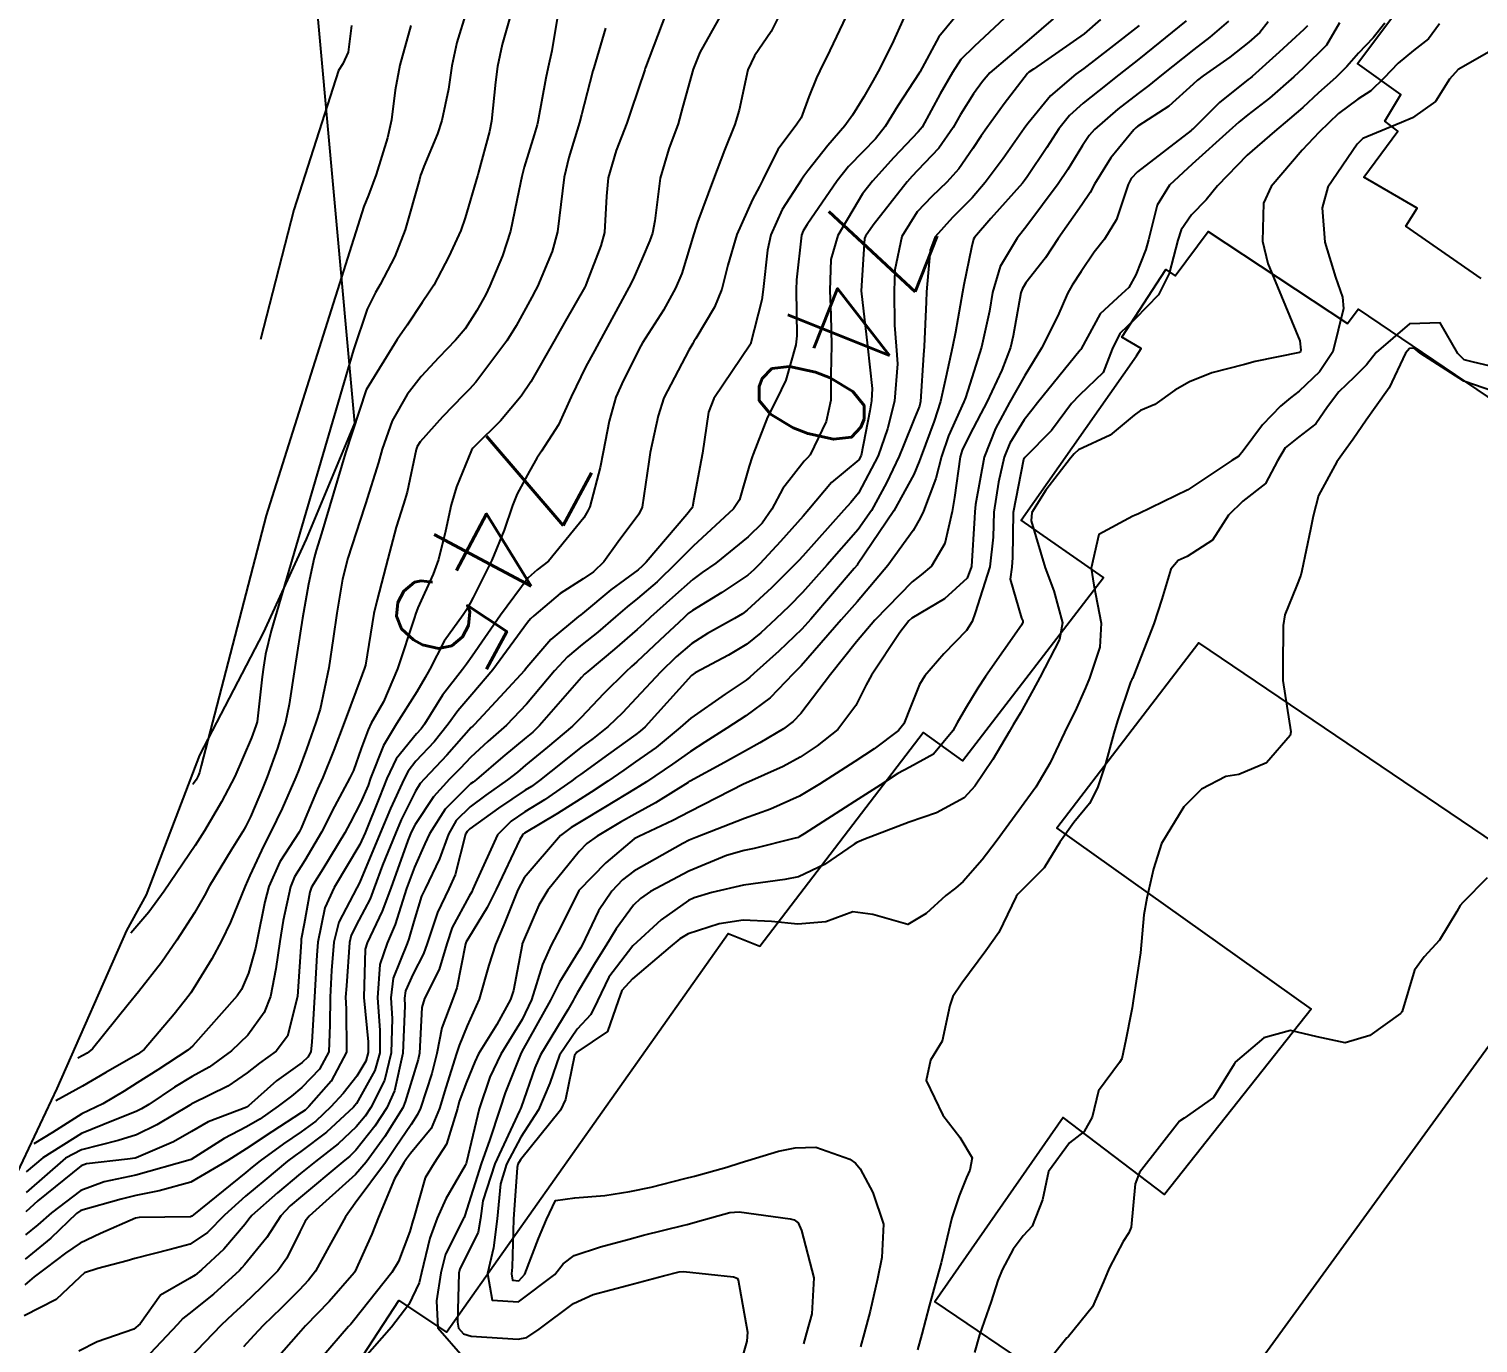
# Model space of a CAD drawing. Header units: metres. Extents: x 318500 to 325275, y 7408834 to 7428799.
# Drawn here: x 323056.6 to 323109.4, y 7418911.1 to 7418959 of the extents above; entities that cross this region are included whole.
import ezdxf
from ezdxf.enums import TextEntityAlignment as Align

# ---------------------------------------------------------------- set-up
doc = ezdxf.new("R2010")
doc.units = ezdxf.units.M
doc.header["$MEASUREMENT"] = 0
for name, color, linetype in [('Area', 45, 'Continuous'), ('Cotas', 45, 'Continuous'), ('Curvas de Nivel 1m', 11, 'Continuous'), ('Curvas de Nivel 5m', 15, 'Continuous'), ('Edificações', 30, 'Continuous'), ('Vias Primárias', 230, 'Continuous'), ('Vias Secundárias', 230, 'Continuous')]:
    doc.layers.add(name, color=color, linetype=linetype)
doc.styles.add('Style-STANDARD', font='STANDARD.shx')

msp = doc.modelspace()

# ---------------------------------------------------------------- linework, layer by layer
at = {"layer": 'Area'}
msp.add_lwpolyline([(323035.155, 7418867.361), (323038.255, 7418876.115), (323040.934, 7418882.261), (323046.753, 7418894.064), (323041.214, 7418882.88), (323044.158, 7418889.978), (323049.236, 7418901.232), (323050.303, 7418904.314), (323054.313, 7418913.336), (323057.63, 7418920.339), (323060.169, 7418926.087), (323060.89, 7418927.396), (323062.834, 7418932.488), (323065.151, 7418936.948), (323066.714, 7418940.361), (323068.486, 7418944.581), (323065.497, 7418977.525), (323062.719, 7418981.681), (323060.471, 7418985.418), (323058.334, 7418988.633)], dxfattribs=at)
at = {"layer": 'Curvas de Nivel 1m', "flags": 128}
for points, elevation in [([(323090.353, 7418959.367), (323089.771, 7418958.665), (323089.071, 7418957.38), (323089.049, 7418957.34), (323088.276, 7418956.147), (323087.815, 7418955.398), (323087.466, 7418954.951), (323087.006, 7418954.488), (323086.472, 7418953.944), (323086.06, 7418953.424), (323084.974, 7418951.829), (323084.819, 7418951.594), (323084.765, 7418951.442), (323084.584, 7418949.805), (323084.57, 7418949.444), (323084.589, 7418947.769), (323084.559, 7418947.444), (323084.192, 7418946.152), (323083.854, 7418945.45), (323083.527, 7418944.807), (323082.999, 7418943.459), (323082.963, 7418943.354), (323082.853, 7418943.021), (323082.506, 7418941.794), (323082.287, 7418941.468), (323080.816, 7418940.106), (323080.204, 7418939.499), (323079.505, 7418938.804), (323078.79, 7418938.193), (323078.414, 7418937.895), (323077.978, 7418937.528), (323077.335, 7418936.971), (323076.765, 7418936.52), (323076.235, 7418936.071), (323075.765, 7418935.555), (323074.738, 7418934.337), (323074.006, 7418933.581), (323073.333, 7418932.979), (323072.712, 7418932.41), (323072.317, 7418931.993), (323071.935, 7418931.608), (323071.344, 7418930.96), (323070.675, 7418929.953), (323070.563, 7418929.73), (323070.514, 7418929.622), (323070.419, 7418929.375), (323069.789, 7418927.633), (323069.478, 7418926.797), (323068.926, 7418925.645), (323068.856, 7418925.407), (323068.808, 7418923.647), (323068.965, 7418922.035), (323068.969, 7418921.644), (323068.883, 7418921.328), (323068.557, 7418920.78), (323068.054, 7418920.151), (323067.61, 7418919.664), (323067.06, 7418919.144), (323066.526, 7418918.751), (323065.883, 7418918.322), (323065.029, 7418917.695), (323064.745, 7418917.46), (323064.506, 7418917.266), (323062.598, 7418915.728), (323062.541, 7418915.678), (323062.489, 7418915.65), (323060.617, 7418915.63), (323060.488, 7418915.604), (323059.209, 7418915.043), (323058.474, 7418914.69), (323057.931, 7418914.325), (323057.236, 7418913.798), (323056.798, 7418913.462), (323056.451, 7418913.181)], 741), ([(323088.503, 7418959.389), (323088.052, 7418958.387), (323087.555, 7418957.402), (323087.377, 7418957.073), (323087.036, 7418956.478), (323086.628, 7418955.814), (323086.34, 7418955.42), (323085.728, 7418954.711), (323084.995, 7418953.786), (323084.85, 7418953.584), (323084.752, 7418953.442), (323084.061, 7418952.368), (323083.648, 7418951.453), (323083.523, 7418950.893), (323083.368, 7418949.456), (323083.314, 7418949.077), (323082.91, 7418947.46), (323081.567, 7418945.48), (323081.375, 7418944.991), (323081.152, 7418943.486), (323081.107, 7418943.235), (323080.835, 7418941.812), (323080.785, 7418941.537), (323080.764, 7418941.491), (323080.585, 7418941.251), (323079.103, 7418939.516), (323078.958, 7418939.368), (323078.806, 7418939.243), (323077.815, 7418938.509), (323076.782, 7418937.651), (323076.72, 7418937.602), (323076.636, 7418937.542), (323075.621, 7418936.704), (323074.752, 7418935.685), (323074.663, 7418935.571), (323073.93, 7418934.77), (323072.843, 7418933.598), (323072.785, 7418933.543), (323072.728, 7418933.488), (323071.838, 7418932.484), (323071.019, 7418931.617), (323070.869, 7418931.447), (323070.693, 7418931.172), (323070.175, 7418930.13), (323069.96, 7418929.631), (323069.495, 7418928.474), (323069.188, 7418927.642), (323069.036, 7418927.252), (323068.632, 7418926.466), (323068.353, 7418925.925), (323068.287, 7418925.655), (323068.173, 7418924.08), (323068.147, 7418923.657), (323068.163, 7418923.234), (323068.179, 7418921.656), (323067.623, 7418920.595), (323066.801, 7418919.676), (323066.669, 7418919.548), (323066.537, 7418919.453), (323065.457, 7418918.759), (323064.516, 7418918.133), (323064.251, 7418917.966), (323063.852, 7418917.71), (323062.502, 7418916.916), (323061.352, 7418916.6), (323060.497, 7418916.431), (323059.959, 7418916.302), (323058.491, 7418915.882), (323058.338, 7418915.782), (323057.395, 7418914.877), (323056.465, 7418914.111)], 742), ([(323086.393, 7418959.42), (323085.797, 7418958.168), (323085.433, 7418957.434), (323085.307, 7418957.175), (323085.036, 7418956.485), (323084.746, 7418955.721), (323084.564, 7418955.445), (323083.901, 7418954.557), (323083.352, 7418953.456), (323083.234, 7418953.211), (323082.983, 7418952.736), (323082.406, 7418951.468), (323082.077, 7418950.35), (323081.854, 7418949.476), (323081.591, 7418948.819), (323080.913, 7418947.676), (323080.843, 7418947.56), (323080.8, 7418947.492), (323080.657, 7418947.243), (323079.749, 7418945.507), (323079.536, 7418944.854), (323079.252, 7418943.514), (323079.195, 7418943.175), (323078.95, 7418941.518), (323078.828, 7418941.271), (323078.085, 7418940.26), (323077.56, 7418939.533), (323077.177, 7418939.163), (323076.801, 7418938.909), (323075.972, 7418938.373), (323075.003, 7418937.567), (323074.89, 7418937.457), (323074.776, 7418937.322), (323073.512, 7418935.589), (323072.741, 7418934.696), (323072.239, 7418934.101), (323071.884, 7418933.608), (323071.369, 7418932.965), (323070.71, 7418932.263), (323070.424, 7418931.905), (323070.278, 7418931.626), (323069.782, 7418930.535), (323069.405, 7418929.639), (323068.652, 7418927.831), (323068.558, 7418927.651), (323067.899, 7418926.393), (323067.718, 7418925.664), (323067.636, 7418924.633), (323067.578, 7418923.665), (323067.573, 7418922.658), (323067.53, 7418921.666), (323067.198, 7418921.032), (323066.55, 7418920.373), (323066.174, 7418920.056), (323065.693, 7418919.688), (323065.014, 7418919.214), (323064.529, 7418918.935), (323063.719, 7418918.515), (323062.51, 7418917.744), (323062.48, 7418917.73), (323060.504, 7418917.177), (323059.341, 7418916.932), (323058.498, 7418916.61), (323057.421, 7418915.796), (323056.924, 7418915.363), (323056.478, 7418914.996)], 743), ([(323083.955, 7418959.451), (323083.655, 7418958.864), (323083.055, 7418957.972), (323082.81, 7418957.464), (323082.497, 7418955.999), (323082.339, 7418955.47), (323081.951, 7418954.531), (323081.552, 7418953.482), (323080.974, 7418951.912), (323080.837, 7418951.492), (323080.399, 7418950.047), (323080.171, 7418949.502), (323079.728, 7418948.708), (323078.97, 7418947.519), (323078.909, 7418947.408), (323078.273, 7418946.15), (323077.999, 7418945.529), (323077.747, 7418944.661), (323077.529, 7418943.533), (323077.419, 7418942.967), (323077.049, 7418941.538), (323076.98, 7418941.387), (323076.826, 7418941.133), (323075.535, 7418939.559), (323075.125, 7418939.245), (323074.801, 7418938.948), (323073.796, 7418937.585), (323072.757, 7418936.097), (323072.557, 7418935.798), (323072.407, 7418935.603), (323071.682, 7418934.669), (323071.026, 7418933.617), (323070.902, 7418933.443), (323070.725, 7418933.259), (323069.993, 7418932.349), (323069.646, 7418931.636), (323069.378, 7418930.951), (323068.864, 7418929.647), (323068.666, 7418929.222), (323067.731, 7418927.664), (323067.394, 7418926.914), (323067.135, 7418925.672), (323067.094, 7418925.192), (323067.009, 7418923.674), (323066.917, 7418922.018), (323066.883, 7418921.675), (323066.774, 7418921.47), (323066.564, 7418921.283), (323065.625, 7418920.618), (323064.604, 7418919.699), (323064.567, 7418919.672), (323064.539, 7418919.656), (323063.14, 7418919.112), (323062.526, 7418918.771), (323061.869, 7418918.391), (323060.511, 7418917.807), (323060.472, 7418917.799), (323060.19, 7418917.763), (323058.697, 7418917.589), (323058.507, 7418917.509), (323056.923, 7418916.233), (323056.49, 7418915.839)], 744), ([(323079.814, 7418959.509), (323079.08, 7418957.55), (323079.066, 7418957.52), (323079.049, 7418957.471), (323078.555, 7418955.996), (323078.391, 7418955.526), (323078.008, 7418954.527), (323077.719, 7418953.533), (323077.657, 7418952.859), (323077.579, 7418951.534), (323077.452, 7418951.045), (323076.943, 7418949.727), (323076.891, 7418949.591), (323076.866, 7418949.541), (323076.161, 7418948.312), (323075.74, 7418947.558), (323074.895, 7418946.093), (323074.549, 7418945.575), (323073.795, 7418944.668), (323072.862, 7418943.757), (323072.783, 7418943.679), (323072.729, 7418943.601), (323072.184, 7418942.262), (323071.991, 7418941.608), (323071.787, 7418940.643), (323071.534, 7418939.613), (323071.331, 7418939.086), (323070.784, 7418937.857), (323070.694, 7418937.621), (323070.662, 7418937.506), (323070.036, 7418935.631), (323069.526, 7418934.427), (323069.081, 7418933.645), (323068.965, 7418933.408), (323068.716, 7418932.723), (323068.435, 7418931.923), (323068.303, 7418931.656), (323067.739, 7418930.61), (323067.261, 7418929.671), (323066.66, 7418928.64), (323066.283, 7418928.054), (323066.135, 7418927.685), (323065.865, 7418926.454), (323065.743, 7418925.689), (323065.604, 7418924.691), (323065.407, 7418923.692), (323065.181, 7418923.098), (323064.576, 7418922.273), (323063.989, 7418921.709), (323063.168, 7418921.113), (323062.556, 7418920.767), (323061.906, 7418920.383), (323060.969, 7418919.754), (323060.705, 7418919.59), (323060.536, 7418919.505), (323059.292, 7418919.009), (323058.524, 7418918.689), (323057.105, 7418917.801), (323056.505, 7418917.299)], 746), ([(323075.895, 7418959.558), (323075.657, 7418958.162), (323075.529, 7418957.563), (323075.441, 7418957.167), (323075.148, 7418955.568), (323075.126, 7418955.461), (323075.013, 7418955.09), (323074.654, 7418953.916), (323074.563, 7418953.576), (323074.457, 7418953.051), (323074.157, 7418951.582), (323073.86, 7418950.683), (323073.404, 7418949.593), (323073.254, 7418949.277), (323072.926, 7418948.688), (323072.498, 7418948.023), (323072.156, 7418947.608), (323071.538, 7418946.979), (323070.897, 7418946.291), (323070.386, 7418945.628), (323069.837, 7418944.675), (323069.475, 7418943.641), (323069.342, 7418943.153), (323068.869, 7418941.649), (323068.829, 7418941.535), (323068.225, 7418939.659), (323068.038, 7418938.901), (323067.83, 7418937.664), (323067.698, 7418936.735), (323067.532, 7418935.668), (323067.217, 7418934.155), (323067.066, 7418933.675), (323066.976, 7418933.427), (323066.715, 7418932.707), (323066.44, 7418931.946), (323066.334, 7418931.684), (323065.832, 7418930.539), (323065.424, 7418929.692), (323065.169, 7418929.191), (323064.654, 7418928.103), (323064.48, 7418927.703), (323063.944, 7418926.397), (323063.621, 7418925.715), (323063.267, 7418925.063), (323062.593, 7418923.952), (323062.502, 7418923.821), (323062.438, 7418923.732), (323061.891, 7418923.048), (323060.803, 7418921.757), (323060.675, 7418921.652), (323060.567, 7418921.586), (323059.409, 7418920.92), (323058.549, 7418920.413), (323057.58, 7418919.88)], 748), ([(323074.189, 7418959.583), (323073.855, 7418958.385), (323073.688, 7418957.59), (323073.613, 7418957.02), (323073.467, 7418955.593), (323073.391, 7418955.217), (323072.992, 7418953.739), (323072.96, 7418953.63), (323072.95, 7418953.6), (323072.509, 7418952.071), (323072.344, 7418951.606), (323071.905, 7418950.662), (323071.36, 7418949.616), (323071.195, 7418949.359), (323070.93, 7418948.979), (323070.385, 7418948.161), (323070.03, 7418947.633), (323068.891, 7418945.799), (323068.141, 7418943.501), (323067.265, 7418940.561), (323067.075, 7418939.939), (323067.004, 7418939.677), (323066.796, 7418938.72), (323066.575, 7418937.48), (323066.289, 7418935.685), (323066.088, 7418934.335), (323065.955, 7418933.688), (323065.664, 7418932.742), (323065.285, 7418931.694), (323065.118, 7418931.272), (323064.678, 7418930.238), (323064.502, 7418929.873), (323064.402, 7418929.704), (323063.977, 7418929.025), (323063.189, 7418927.722), (323062.996, 7418927.374), (323062.635, 7418926.733), (323061.998, 7418925.739), (323061.432, 7418924.923), (323060.591, 7418923.858), (323060.222, 7418923.4), (323058.917, 7418921.777), (323058.721, 7418921.625), (323058.566, 7418921.534), (323058.39, 7418921.44)], 749), ([(323093.933, 7418959.321), (323093.062, 7418958.566), (323091.631, 7418957.351), (323091.356, 7418957.045), (323091.038, 7418956.593), (323090.561, 7418955.831), (323090.293, 7418955.367), (323089.771, 7418954.61), (323088.996, 7418953.791), (323088.792, 7418953.584), (323088.619, 7418953.386), (323087.373, 7418951.803), (323087.091, 7418951.408), (323087.057, 7418951.32), (323086.94, 7418949.41), (323087.164, 7418947.406), (323087.343, 7418945.852), (323087.319, 7418945.404), (323087.249, 7418945.041), (323086.944, 7418943.409), (323086.858, 7418943.248), (323085.851, 7418942.418), (323085.025, 7418941.437), (323084.828, 7418941.192), (323083.998, 7418940.268), (323083.246, 7418939.456), (323083.026, 7418939.239), (323082.804, 7418939.044), (323081.859, 7418938.409), (323080.784, 7418937.76), (323080.631, 7418937.643), (323080.469, 7418937.495), (323079.6, 7418936.675), (323078.755, 7418935.88), (323078.565, 7418935.71), (323078.355, 7418935.524), (323077.55, 7418934.724), (323076.733, 7418933.851), (323076.418, 7418933.545), (323075.504, 7418932.773), (323074.708, 7418932.117), (323074.41, 7418931.868), (323074.045, 7418931.58), (323073.258, 7418931.025), (323072.685, 7418930.601), (323072.176, 7418930.106), (323071.892, 7418929.608), (323071.563, 7418928.709), (323071.042, 7418927.616), (323070.916, 7418927.347), (323070.632, 7418926.421), (323070.451, 7418925.794), (323070.386, 7418925.624), (323069.879, 7418924.353), (323069.797, 7418923.632), (323069.84, 7418922.889), (323069.811, 7418921.631), (323069.56, 7418920.63), (323069.061, 7418919.642), (323068.853, 7418919.328), (323068.529, 7418918.931), (323067.87, 7418918.31), (323067.053, 7418917.672), (323066.506, 7418917.237), (323065.662, 7418916.525), (323064.729, 7418915.698), (323064.615, 7418915.572), (323064.485, 7418915.392), (323063.708, 7418914.475), (323062.887, 7418913.724), (323062.656, 7418913.528), (323062.455, 7418913.403), (323061.397, 7418912.795), (323060.663, 7418911.756), (323060.428, 7418911.557), (323059.093, 7418911.103), (323058.42, 7418910.758)], 739), ([(323095.66, 7418959.301), (323095.065, 7418958.775), (323093.216, 7418957.493), (323093.05, 7418957.377), (323093.002, 7418957.331), (323092.154, 7418956.222), (323091.522, 7418955.352), (323091.315, 7418955.056), (323091.008, 7418954.593), (323090.503, 7418953.859), (323090.061, 7418953.369), (323089.512, 7418952.847), (323088.979, 7418952.283), (323088.425, 7418951.388), (323088.168, 7418950.176), (323088.139, 7418949.392), (323088.152, 7418948.162), (323088.217, 7418947.39), (323088.264, 7418946.75), (323088.147, 7418945.391), (323087.892, 7418944.377), (323087.557, 7418943.4), (323086.839, 7418942.034), (323086.56, 7418941.688), (323086.304, 7418941.418), (323084.813, 7418939.741), (323084.67, 7418939.583), (323084.537, 7418939.443), (323083.666, 7418938.582), (323082.785, 7418937.768), (323082.607, 7418937.638), (323082.317, 7418937.467), (323081.34, 7418936.913), (323080.766, 7418936.548), (323080.19, 7418936.067), (323079.627, 7418935.507), (323078.74, 7418934.561), (323078.233, 7418934.027), (323077.715, 7418933.53), (323077.166, 7418933.093), (323076.718, 7418932.76), (323076.038, 7418932.222), (323075.218, 7418931.562), (323074.918, 7418931.346), (323074.694, 7418931.202), (323073.72, 7418930.549), (323072.673, 7418929.799), (323072.571, 7418929.701), (323072.518, 7418929.602), (323072.134, 7418928.126), (323071.911, 7418927.607), (323071.495, 7418926.754), (323071.115, 7418925.615), (323070.987, 7418925.243), (323070.603, 7418924.508), (323070.328, 7418923.89), (323070.293, 7418923.624), (323070.305, 7418923.342), (323070.231, 7418921.625), (323069.93, 7418920.249), (323069.649, 7418919.633), (323069.212, 7418918.957), (323068.516, 7418918.08), (323068.299, 7418917.868), (323068.042, 7418917.657), (323066.497, 7418916.371), (323066.123, 7418916.054), (323065.787, 7418915.687), (323065.269, 7418914.901), (323064.463, 7418913.9), (323064.367, 7418913.796), (323064.272, 7418913.703), (323063.332, 7418912.831), (323062.436, 7418912.124), (323062.216, 7418911.95), (323062.013, 7418911.736), (323060.413, 7418910.035)], 738), ([(323098.781, 7418959.254), (323097.056, 7418957.857), (323096.335, 7418957.287), (323095.618, 7418956.717), (323095.034, 7418956.248), (323094.533, 7418955.802), (323094.14, 7418955.313), (323093.7, 7418954.629), (323092.994, 7418953.566), (323092.895, 7418953.428), (323092.822, 7418953.333), (323091.67, 7418952.043), (323091.063, 7418951.359), (323091.033, 7418951.295), (323090.964, 7418950.99), (323090.682, 7418949.624), (323090.634, 7418949.363), (323090.38, 7418947.904), (323090.273, 7418947.366), (323090.02, 7418946.247), (323089.83, 7418945.371), (323089.597, 7418944.656), (323089.122, 7418943.377), (323089.052, 7418943.184), (323088.853, 7418942.713), (323088.126, 7418941.391), (323086.81, 7418939.436), (323086.79, 7418939.41), (323086.685, 7418939.289), (323085.098, 7418937.435), (323084.775, 7418937.081), (323083.934, 7418936.277), (323083.031, 7418935.457), (323082.882, 7418935.325), (323082.748, 7418935.221), (323081.983, 7418934.712), (323080.733, 7418933.832), (323080.337, 7418933.496), (323079.46, 7418932.768), (323078.711, 7418932.236), (323078.288, 7418931.942), (323077.701, 7418931.53), (323077.094, 7418931.136), (323076.69, 7418930.882), (323075.875, 7418930.36), (323074.671, 7418929.637), (323074.629, 7418929.612), (323074.589, 7418929.571), (323074.5, 7418929.404), (323073.633, 7418927.585), (323073.305, 7418926.925), (323072.623, 7418925.815), (323072.542, 7418925.68), (323072.52, 7418925.601), (323072.199, 7418924.001), (323072.055, 7418923.605), (323071.649, 7418922.54), (323071.476, 7418921.611), (323071.291, 7418920.88), (323070.872, 7418919.617), (323070.768, 7418919.387), (323070.531, 7418919.025), (323069.968, 7418918.178), (323069.596, 7418917.634), (323068.495, 7418916.148), (323068.139, 7418915.655), (323067.552, 7418914.586), (323067.047, 7418913.671), (323066.789, 7418913.341), (323066.45, 7418912.983), (323065.796, 7418912.33), (323065.146, 7418911.693), (323064.795, 7418911.327), (323064.422, 7418910.918)], 736), ([(323077.617, 7418958.982), (323077.195, 7418957.539), (323077.163, 7418957.424), (323077.042, 7418957), (323076.74, 7418955.829), (323076.665, 7418955.545), (323076.288, 7418954.264), (323076.112, 7418953.553), (323075.986, 7418952.561), (323075.874, 7418951.556), (323075.671, 7418950.848), (323075.136, 7418949.567), (323075.071, 7418949.435), (323074.934, 7418949.183), (323074.367, 7418948.129), (323074.027, 7418947.583), (323072.895, 7418946.085), (323072.665, 7418945.829), (323072.438, 7418945.605), (323071.675, 7418944.815), (323070.864, 7418943.902), (323070.752, 7418943.731), (323070.713, 7418943.622), (323070.391, 7418942.072), (323070.261, 7418941.629), (323069.983, 7418940.794), (323069.684, 7418939.637), (323069.296, 7418938.151), (323069.176, 7418937.644), (323068.865, 7418935.762), (323068.835, 7418935.649), (323068.748, 7418935.423), (323068.087, 7418933.66), (323067.711, 7418932.669), (323067.311, 7418931.671), (323067.123, 7418931.245), (323066.677, 7418930.174), (323066.531, 7418929.823), (323066.448, 7418929.682), (323065.75, 7418928.598), (323065.35, 7418927.693), (323065.202, 7418927.134), (323064.914, 7418925.697), (323064.864, 7418925.45), (323064.603, 7418924.541), (323064.354, 7418923.943), (323064.195, 7418923.706), (323062.572, 7418921.883), (323062.391, 7418921.733), (323061.295, 7418921.013), (323060.552, 7418920.537), (323060.073, 7418920.239), (323059.3, 7418919.772), (323058.782, 7418919.532), (323058.534, 7418919.41), (323057.457, 7418918.729), (323056.78, 7418918.32)], 747), ([(323097.068, 7418959.077), (323096.032, 7418958.263), (323095.052, 7418957.51), (323094.767, 7418957.304), (323093.836, 7418956.52), (323093.023, 7418955.525), (323092.94, 7418955.412), (323092.884, 7418955.332), (323092.109, 7418954.238), (323091.458, 7418953.353), (323090.984, 7418952.801), (323090.262, 7418952.082), (323089.638, 7418951.373), (323089.448, 7418950.89), (323089.321, 7418949.376), (323089.303, 7418949.008), (323089.229, 7418947.377), (323089.21, 7418947.074), (323089.106, 7418945.378), (323089.062, 7418945.204), (323088.881, 7418944.767), (323088.481, 7418943.77), (323088.327, 7418943.388), (323087.86, 7418942.41), (323087.312, 7418941.403), (323086.823, 7418940.708), (323085.702, 7418939.427), (323084.795, 7418938.414), (323084.315, 7418937.917), (323083.826, 7418937.45), (323083.281, 7418936.946), (323082.766, 7418936.53), (323082.106, 7418936.123), (323080.884, 7418935.488), (323080.749, 7418935.39), (323079.06, 7418933.515), (323078.886, 7418933.359), (323078.726, 7418933.241), (323077.725, 7418932.52), (323076.704, 7418931.782), (323076.567, 7418931.677), (323076.395, 7418931.545), (323075.393, 7418930.856), (323074.683, 7418930.412), (323074.176, 7418930.079), (323073.685, 7418929.585), (323072.879, 7418927.823), (323072.787, 7418927.598), (323072.741, 7418927.506), (323072.646, 7418927.342), (323072.03, 7418926.205), (323071.83, 7418925.608), (323071.552, 7418924.665), (323071.019, 7418923.616), (323070.919, 7418923.284), (323070.834, 7418921.617), (323070.791, 7418921.394), (323070.555, 7418920.635), (323070.322, 7418919.845), (323070.231, 7418919.625), (323069.58, 7418918.578), (323068.894, 7418917.644), (323068.506, 7418917.204), (323066.813, 7418915.675), (323066.666, 7418915.499), (323066.481, 7418915.105), (323066.006, 7418914.146), (323065.676, 7418913.688), (323065.07, 7418913.074), (323064.442, 7418912.478), (323064.034, 7418912.108), (323063.61, 7418911.712), (323062.417, 7418910.472)], 737), ([(323070.519, 7418959.082), (323070.12, 7418957.634), (323069.949, 7418956.724), (323069.817, 7418955.638), (323069.667, 7418954.983), (323069.26, 7418953.646), (323068.982, 7418952.894), (323068.814, 7418952.488), (323065.249, 7418941.221), (323062.886, 7418932.089), (323062.824, 7418931.85), (323062.777, 7418931.729), (323062.752, 7418931.676), (323062.698, 7418931.59), (323062.602, 7418931.449), (323062.57, 7418931.41)], 751), ([(323068.36, 7418959.076), (323068.236, 7418958.112), (323068.041, 7418957.683), (323067.89, 7418957.443), (323066.257, 7418952.357), (323065.04, 7418947.64)], 752), ([(323101.773, 7418959.22), (323101.471, 7418958.827), (323101.069, 7418958.47), (323100.371, 7418957.922), (323099.403, 7418957.246), (323099.202, 7418957.094), (323099.045, 7418956.942), (323098.156, 7418956.14), (323097.022, 7418955.407), (323096.948, 7418955.354), (323096.871, 7418955.281), (323096.04, 7418954.259), (323095.449, 7418953.295), (323095.288, 7418952.996), (323094.982, 7418952.549), (323094.122, 7418951.313), (323093.662, 7418950.617), (323092.945, 7418949.697), (323092.801, 7418949.473), (323092.754, 7418949.333), (323092.478, 7418947.775), (323092.376, 7418947.338), (323092.071, 7418946.512), (323091.523, 7418945.351), (323091.304, 7418944.933), (323090.871, 7418944.121), (323090.62, 7418943.606), (323090.549, 7418943.363), (323090.337, 7418941.873), (323090.25, 7418941.366), (323089.99, 7418940.201), (323089.496, 7418939.373), (323089.121, 7418939.061), (323088.801, 7418938.796), (323087.44, 7418937.4), (323086.772, 7418936.617), (323085.818, 7418935.424), (323084.736, 7418934.002), (323084.461, 7418933.714), (323084.102, 7418933.446), (323083.243, 7418932.934), (323082.718, 7418932.644), (323081.961, 7418932.221), (323080.701, 7418931.541), (323080.668, 7418931.523), (323080.626, 7418931.491), (323079.447, 7418930.75), (323078.682, 7418930.33), (323078.161, 7418930.042), (323077.31, 7418929.534), (323076.944, 7418929.261), (323076.664, 7418928.972), (323075.514, 7418927.557), (323075.189, 7418927.015), (323074.622, 7418925.693), (323074.586, 7418925.605), (323074.576, 7418925.571), (323074.262, 7418923.908), (323074.159, 7418923.576), (323073.661, 7418922.664), (323072.995, 7418921.594), (323072.85, 7418921.311), (323072.555, 7418920.567), (323072.29, 7418919.856), (323072.222, 7418919.603), (323071.827, 7418918.301), (323071.379, 7418917.611), (323071.048, 7418917.071), (323070.629, 7418915.619), (323070.597, 7418915.51), (323070.482, 7418915.119), (323070.07, 7418914.022), (323069.835, 7418913.629), (323068.433, 7418911.861), (323068.335, 7418911.748), (323068.249, 7418911.653), (323067.271, 7418910.52)], 734), ([(323103.204, 7418959.072), (323103.076, 7418958.939), (323102.173, 7418958.104), (323101.192, 7418957.228), (323101.114, 7418957.164), (323101.048, 7418957.112), (323099.996, 7418956.28), (323099.021, 7418955.296), (323098.994, 7418955.277), (323098.964, 7418955.251), (323097.005, 7418953.741), (323096.781, 7418953.504), (323096.672, 7418953.283), (323096.249, 7418952.015), (323095.811, 7418951.292), (323095.436, 7418950.822), (323094.952, 7418950.116), (323094.632, 7418949.618), (323094.462, 7418949.307), (323094.11, 7418948.494), (323093.511, 7418947.321), (323092.9, 7418946.322), (323092.341, 7418945.338), (323091.833, 7418944.388), (323091.418, 7418943.352), (323091.106, 7418941.62), (323091.079, 7418941.356), (323091.064, 7418941.129), (323090.957, 7418939.358), (323090.804, 7418938.931), (323089.978, 7418938.182), (323088.781, 7418937.472), (323088.674, 7418937.382), (323088.35, 7418936.961), (323087.314, 7418935.402), (323087.117, 7418935.042), (323086.743, 7418934.296), (323086.088, 7418933.42), (323085.334, 7418932.818), (323084.715, 7418932.416), (323084.09, 7418932.065), (323082.732, 7418931.46), (323082.709, 7418931.451), (323082.679, 7418931.439), (323080.684, 7418930.422), (323080.071, 7418930.107), (323078.83, 7418929.518), (323078.669, 7418929.429), (323077.625, 7418928.565), (323076.65, 7418927.553), (323075.98, 7418926.2), (323075.634, 7418925.555), (323075.322, 7418924.847), (323074.923, 7418923.565), (323074.583, 7418922.85), (323073.806, 7418921.581), (323073.402, 7418920.743), (323073.015, 7418919.593), (323072.558, 7418917.646), (323072.543, 7418917.6), (323072.509, 7418917.523), (323071.795, 7418916.309), (323071.482, 7418915.61), (323071.216, 7418914.876), (323070.91, 7418913.616), (323070.821, 7418913.252), (323070.448, 7418912.46), (323069.82, 7418911.629), (323068.414, 7418910.025)], 733), ([(323104.37, 7418959.181), (323103.895, 7418958.361), (323103.055, 7418957.522), (323102.884, 7418957.371), (323102.706, 7418957.205), (323101.822, 7418956.435), (323101.029, 7418955.819), (323100.703, 7418955.555), (323100.355, 7418955.237), (323099.008, 7418954.028), (323098.178, 7418953.262), (323097.728, 7418952.53), (323097.408, 7418951.273), (323097.319, 7418950.92), (323096.951, 7418949.989), (323096.696, 7418949.53), (323096.425, 7418949.285), (323095.653, 7418948.572), (323094.957, 7418947.3), (323094.944, 7418947.275), (323094.919, 7418947.243), (323093.369, 7418945.323), (323093.154, 7418945.057), (323092.881, 7418944.702), (323092.353, 7418943.852), (323092.148, 7418943.341), (323091.944, 7418942.437), (323091.778, 7418941.346), (323091.745, 7418940.428), (323091.623, 7418939.348), (323091.098, 7418937.669), (323090.99, 7418937.357), (323090.777, 7418937.022), (323089.953, 7418936.183), (323089.253, 7418935.375), (323089.068, 7418935.064), (323088.743, 7418934.273), (323088.489, 7418933.628), (323088.301, 7418933.386), (323087.406, 7418932.714), (323086.713, 7418932.255), (323086.198, 7418931.927), (323085.425, 7418931.429), (323084.696, 7418930.991), (323083.629, 7418930.512), (323082.687, 7418930.178), (323080.907, 7418929.486), (323080.669, 7418929.384), (323080.434, 7418929.259), (323078.657, 7418928.254), (323078.239, 7418927.94), (323077.849, 7418927.528), (323077.362, 7418926.81), (323076.757, 7418925.539), (323076.711, 7418925.447), (323076.617, 7418925.313), (323075.94, 7418924.21), (323075.619, 7418923.555), (323074.571, 7418921.678), (323074.515, 7418921.571), (323073.958, 7418920.17), (323073.761, 7418919.582), (323073.407, 7418918.471), (323073.091, 7418917.591), (323072.491, 7418915.707), (323072.463, 7418915.628), (323072.448, 7418915.6), (323071.781, 7418914.296), (323071.612, 7418913.608), (323071.464, 7418912.596), (323071.505, 7418911.609), (323072.424, 7418910.561)], 732), ([(323106.021, 7418959.161), (323105.603, 7418958.634), (323105.064, 7418958.07), (323104.645, 7418957.588), (323104.242, 7418957.182), (323103.612, 7418956.621), (323103.033, 7418956.092), (323102.555, 7418955.679), (323102.002, 7418955.215), (323101.011, 7418954.354), (323099.927, 7418953.236), (323099.513, 7418952.722), (323098.984, 7418952.174), (323098.602, 7418951.629), (323098.479, 7418951.257), (323098.17, 7418950.043), (323097.78, 7418949.267), (323096.931, 7418948.385), (323096.361, 7418947.85), (323096.09, 7418947.288), (323095.763, 7418946.435), (323094.895, 7418945.61), (323094.605, 7418945.304), (323093.871, 7418944.319), (323092.899, 7418943.329), (323092.859, 7418943.256), (323092.474, 7418941.335), (323092.458, 7418939.692), (323092.429, 7418939.336), (323092.372, 7418938.905), (323092.782, 7418937.473), (323092.827, 7418937.375), (323092.828, 7418937.329), (323092.779, 7418937.221), (323091.464, 7418935.349), (323091.186, 7418934.921), (323090.742, 7418934.19), (323090.434, 7418933.664), (323090.274, 7418933.365), (323089.572, 7418932.517), (323088.71, 7418932.043), (323088.277, 7418931.815), (323087.631, 7418931.396), (323086.694, 7418930.796), (323084.859, 7418929.615), (323084.681, 7418929.501), (323084.638, 7418929.483), (323084.486, 7418929.442), (323083.043, 7418929.087), (323082.673, 7418929.008), (323082.026, 7418928.825), (323080.658, 7418928.255), (323079.263, 7418927.511), (323078.899, 7418927.263), (323078.642, 7418927.01), (323078.005, 7418926.151), (323077.625, 7418925.53), (323077.237, 7418924.908), (323076.594, 7418923.835), (323076.49, 7418923.643), (323076.442, 7418923.542), (323076.242, 7418923.201), (323075.253, 7418921.56), (323075.045, 7418921.081), (323074.541, 7418919.65), (323074.518, 7418919.593), (323074.511, 7418919.57), (323074.49, 7418919.522), (323073.581, 7418917.584), (323073.147, 7418916.238), (323073.065, 7418915.591), (323072.979, 7418915.097), (323072.467, 7418914.062), (323072.303, 7418913.761), (323072.271, 7418913.602), (323072.223, 7418911.821), (323072.255, 7418911.602), (323072.437, 7418911.39), (323072.725, 7418911.306), (323074.434, 7418911.195), (323074.75, 7418911.251), (323075.197, 7418911.559), (323076.45, 7418912.501), (323077.164, 7418912.822), (323078.456, 7418913.165), (323079.731, 7418913.501), (323080.305, 7418913.65), (323080.463, 7418913.663), (323082.282, 7418913.463), (323082.419, 7418913.42), (323082.459, 7418913.358), (323082.79, 7418911.456), (323082.768, 7418911.124), (323082.416, 7418909.891)], 731), ([(323109.972, 7418958.201), (323109.058, 7418957.679), (323108.7, 7418957.48), (323108.381, 7418957.13), (323107.87, 7418956.305), (323107.029, 7418955.72), (323106.636, 7418955.544), (323105.717, 7418955.163), (323105.225, 7418954.961), (323105.016, 7418954.758), (323103.943, 7418953.186), (323103.738, 7418952.44), (323103.841, 7418951.187), (323104.229, 7418949.902), (323104.485, 7418949.177), (323104.521, 7418948.762), (323104.128, 7418947.182), (323103.647, 7418946.451), (323102.898, 7418945.747), (323102.586, 7418945.512), (323102.217, 7418945.207), (323101.571, 7418944.522), (323100.865, 7418943.571), (323100.699, 7418943.386), (323100.452, 7418943.226), (323098.849, 7418942.151), (323097.05, 7418941.277), (323096.901, 7418941.217), (323096.839, 7418941.197), (323095.597, 7418940.523), (323095.32, 7418939.295), (323095.415, 7418938.679), (323095.683, 7418937.291), (323095.642, 7418936.421), (323095.264, 7418935.295), (323095.118, 7418934.932), (323094.742, 7418934.089), (323094.473, 7418933.564), (323094.349, 7418933.306), (323093.822, 7418932.204), (323093.3, 7418931.321), (323092.691, 7418930.464), (323091.854, 7418929.342), (323091.351, 7418928.669), (323090.658, 7418927.874), (323090.382, 7418927.635), (323090.021, 7418927.366), (323089.303, 7418926.71), (323088.634, 7418926.316), (323087.364, 7418926.674), (323086.64, 7418926.767), (323085.649, 7418926.411), (323084.633, 7418926.326), (323083.668, 7418926.416), (323082.635, 7418926.466), (323081.768, 7418926.338), (323080.627, 7418925.967), (323080.328, 7418925.79), (323079.974, 7418925.5), (323078.602, 7418924.336), (323078.219, 7418923.9), (323078.077, 7418923.525), (323077.697, 7418922.411), (323076.571, 7418921.661), (323076.484, 7418921.541), (323076.158, 7418919.934), (323075.974, 7418919.548), (323074.522, 7418917.732), (323074.427, 7418917.571), (323074.394, 7418917.448), (323074.263, 7418915.573), (323074.216, 7418913.822), (323074.19, 7418913.574), (323074.228, 7418913.344), (323074.458, 7418913.327), (323074.682, 7418913.567), (323075.179, 7418914.86), (323075.467, 7418915.555), (323075.802, 7418916.248), (323076.502, 7418916.349), (323077.6, 7418916.432), (323078.506, 7418916.581), (323079.285, 7418916.732), (323080.513, 7418917.052), (323080.857, 7418917.142), (323082.045, 7418917.467), (323082.522, 7418917.625), (323083.923, 7418918.049), (323084.527, 7418918.168), (323085.288, 7418918.189), (323086.523, 7418917.758), (323086.726, 7418917.61), (323086.901, 7418917.404), (323087.366, 7418916.538), (323087.747, 7418915.391), (323087.696, 7418914.167), (323087.537, 7418913.394), (323087.269, 7418912.219), (323087.05, 7418911.401), (323086.916, 7418910.92)], 729), ([(323110.91, 7418946.426), (323109.214, 7418946.817), (323108.917, 7418946.899), (323108.69, 7418947.122), (323108.044, 7418948.242), (323106.931, 7418948.209), (323105.706, 7418947.158), (323105.362, 7418946.715), (323104.906, 7418946.265), (323104.344, 7418945.733), (323103.94, 7418945.184), (323103.505, 7418944.566), (323102.873, 7418944.073), (323102.387, 7418943.685), (323102.116, 7418943.207), (323101.673, 7418942.39), (323100.845, 7418941.744), (323100.332, 7418941.228), (323099.746, 7418940.316), (323098.817, 7418939.731), (323098.487, 7418939.582), (323098.224, 7418939.259), (323097.892, 7418938.165), (323097.608, 7418937.268), (323096.878, 7418935.395), (323096.828, 7418935.279), (323096.803, 7418935.236), (323096.758, 7418935.144), (323096.281, 7418933.74), (323096.143, 7418933.286), (323095.839, 7418932.163), (323095.552, 7418931.291), (323095.262, 7418930.727), (323094.687, 7418930.034), (323094.176, 7418929.308), (323093.603, 7418928.378), (323092.651, 7418927.412), (323092.612, 7418927.37), (323092.589, 7418927.331), (323091.954, 7418926.016), (323091.483, 7418925.347), (323090.608, 7418924.173), (323090.284, 7418923.682), (323090.165, 7418923.364), (323089.891, 7418922.056), (323089.471, 7418921.371), (323089.308, 7418920.623), (323089.917, 7418919.366), (323090.532, 7418918.559), (323090.98, 7418917.808), (323090.894, 7418917.354), (323090.782, 7418917.09), (323090.506, 7418916.423), (323090.237, 7418915.62), (323090.178, 7418915.363), (323089.853, 7418913.983), (323089.682, 7418913.368), (323089.42, 7418912.401), (323089.149, 7418911.373), (323088.997, 7418910.809)], 728), ([(323110.383, 7418945.612), (323108.905, 7418946.111), (323107.31, 7418947.136), (323107.1, 7418947.317), (323106.922, 7418947.31), (323106.774, 7418947.142), (323106.179, 7418945.872), (323105.678, 7418945.158), (323105.348, 7418944.698), (323104.872, 7418943.997), (323104.522, 7418943.519), (323104.271, 7418943.179), (323103.603, 7418941.944), (323103.418, 7418941.191), (323103.321, 7418940.704), (323103.002, 7418939.197), (323102.963, 7418939.042), (323102.802, 7418938.64), (323102.385, 7418937.605), (323102.316, 7418937.205), (323102.302, 7418935.667), (323102.311, 7418935.204), (323102.598, 7418933.335), (323102.576, 7418933.202), (323101.718, 7418932.206), (323100.708, 7418931.784), (323100.231, 7418931.703), (323099.345, 7418931.24), (323098.694, 7418930.606), (323097.887, 7418929.262), (323097.595, 7418928.337), (323097.345, 7418927.27), (323097.247, 7418926.665), (323097.116, 7418925.273), (323096.855, 7418923.528), (323096.811, 7418923.277), (323096.783, 7418923.091), (323096.582, 7418922.113), (323096.443, 7418921.41), (323096.355, 7418921.282), (323095.591, 7418920.254), (323095.353, 7418919.292), (323095.069, 7418918.76), (323094.53, 7418918.348), (323093.771, 7418917.311), (323093.544, 7418916.275), (323093.172, 7418915.32), (323092.849, 7418914.96), (323092.477, 7418914.477), (323092.073, 7418913.729), (323091.925, 7418913.338), (323091.676, 7418912.566), (323091.257, 7418911.348), (323091.066, 7418910.715)], 727), ([(323109.76, 7418928.007), (323108.874, 7418927.117), (323108.768, 7418926.998), (323108.645, 7418926.78), (323108.021, 7418925.734), (323107.458, 7418925.132), (323107.108, 7418924.642), (323106.658, 7418923.139), (323106.636, 7418923.103), (323106.599, 7418923.07), (323105.475, 7418922.269), (323104.582, 7418922.001), (323103.556, 7418922.215), (323102.589, 7418922.442), (323101.613, 7418922.181), (323100.571, 7418921.289), (323100.545, 7418921.246), (323100.534, 7418921.221), (323099.782, 7418920.001), (323098.71, 7418919.247), (323098.539, 7418919.139), (323097.086, 7418917.272), (323096.928, 7418916.859), (323096.779, 7418915.276), (323096.693, 7418915.071), (323096.482, 7418914.751), (323095.972, 7418913.78), (323095.773, 7418913.287), (323095.371, 7418912.37), (323094.498, 7418911.299), (323094.47, 7418911.269), (323094.439, 7418911.241), (323093.572, 7418910.164)], 726)]:
    msp.add_lwpolyline(points, dxfattribs=dict(at, elevation=elevation))
at = {"layer": 'Curvas de Nivel 5m', "flags": 128}
for points, elevation in [([(323092.162, 7418959.344), (323091.06, 7418958.317), (323090.575, 7418957.845), (323090.262, 7418957.368), (323089.823, 7418956.588), (323089.157, 7418955.379), (323089.101, 7418955.297), (323089.017, 7418955.202), (323088.131, 7418954.265), (323087.355, 7418953.405), (323086.985, 7418952.941), (323086.083, 7418951.423), (323085.838, 7418950.546), (323085.796, 7418949.427), (323085.833, 7418948.52), (323085.851, 7418947.426), (323085.83, 7418946.356), (323085.831, 7418945.426), (323085.662, 7418944.645), (323085.077, 7418943.437), (323084.978, 7418943.319), (323084.856, 7418943.197), (323084.083, 7418942.206), (323083.68, 7418941.452), (323083.334, 7418940.946), (323082.82, 7418940.44), (323081.635, 7418939.478), (323081.148, 7418939.142), (323080.801, 7418938.881), (323080.062, 7418938.23), (323079.265, 7418937.513), (323079.01, 7418937.284), (323078.773, 7418937.064), (323077.944, 7418936.346), (323076.969, 7418935.538), (323076.855, 7418935.433), (323076.748, 7418935.315), (323075.215, 7418933.563), (323074.966, 7418933.327), (323074.723, 7418933.13), (323073.874, 7418932.421), (323072.911, 7418931.597), (323072.792, 7418931.505), (323072.698, 7418931.434), (323071.779, 7418930.514), (323071.206, 7418929.615), (323071.037, 7418929.246), (323070.658, 7418928.404), (323070.367, 7418927.624), (323069.95, 7418926.311), (323069.661, 7418925.634), (323069.391, 7418924.855), (323069.304, 7418923.639), (323069.394, 7418922.454), (323069.391, 7418921.638), (323069.209, 7418920.991), (323068.542, 7418919.791), (323068.483, 7418919.709), (323068.429, 7418919.652), (323067.451, 7418918.741), (323066.515, 7418918.036), (323066.305, 7418917.891), (323066.03, 7418917.685), (323065.204, 7418916.992), (323064.497, 7418916.406), (323063.726, 7418915.711), (323063.113, 7418915.088), (323062.474, 7418914.662), (323061.749, 7418914.462), (323060.466, 7418914.131), (323060.179, 7418914.048), (323059.113, 7418913.773), (323058.624, 7418913.612), (323058.455, 7418913.45), (323057.598, 7418912.638), (323056.434, 7418912.044)], 740), ([(323081.84, 7418959.478), (323081.056, 7418958.094), (323080.815, 7418957.494), (323080.43, 7418956.098), (323080.264, 7418955.501), (323079.933, 7418954.58), (323079.607, 7418953.511), (323079.417, 7418951.956), (323079.334, 7418951.515), (323079.24, 7418951.242), (323078.956, 7418950.582), (323078.628, 7418949.839), (323078.474, 7418949.525), (323077.927, 7418948.528), (323077.389, 7418947.535), (323077.22, 7418947.224), (323076.901, 7418946.653), (323076.367, 7418945.548), (323075.909, 7418944.52), (323075.289, 7418943.564), (323075.116, 7418943.306), (323074.849, 7418942.833), (323074.404, 7418942.009), (323074.223, 7418941.579), (323073.928, 7418940.69), (323073.478, 7418939.59), (323072.79, 7418938.235), (323072.572, 7418937.814), (323072.427, 7418937.604), (323071.734, 7418936.642), (323071.215, 7418935.615), (323071.049, 7418935.315), (323070.742, 7418934.797), (323070.006, 7418933.631), (323069.525, 7418932.831), (323069.055, 7418931.645), (323068.965, 7418931.376), (323068.687, 7418930.752), (323068.313, 7418930.018), (323068.113, 7418929.658), (323067.317, 7418928.331), (323066.907, 7418927.676), (323066.836, 7418927.488), (323066.63, 7418926.335), (323066.531, 7418925.771), (323066.52, 7418925.681), (323066.41, 7418923.864), (323066.39, 7418923.682), (323066.023, 7418922.238), (323065.611, 7418921.69), (323065.007, 7418921.252), (323064.558, 7418920.9), (323063.849, 7418920.412), (323062.541, 7418919.777), (323062.51, 7418919.761), (323062.466, 7418919.731), (323061.27, 7418919.008), (323060.523, 7418918.643), (323059.853, 7418918.434), (323058.515, 7418918.095), (323057.94, 7418917.789), (323056.497, 7418916.537)], 745), ([(323072.549, 7418959.605), (323072.204, 7418958.463), (323072.013, 7418957.61), (323071.891, 7418956.758), (323071.654, 7418955.614), (323071.497, 7418955.131), (323070.995, 7418953.945), (323070.906, 7418953.707), (323070.876, 7418953.622), (323070.835, 7418953.469), (323070.32, 7418951.63), (323069.935, 7418950.656), (323069.406, 7418949.643), (323069.229, 7418949.352), (323068.926, 7418948.741), (323068.429, 7418947.26), (323065.432, 7418937.017), (323065.224, 7418936.162), (323065.149, 7418935.696), (323065.101, 7418935.342), (323064.916, 7418933.698), (323064.878, 7418933.548), (323064.721, 7418933.12), (323064.103, 7418931.709), (323063.62, 7418930.782), (323063.001, 7418929.725), (323062.665, 7418929.188), (323061.533, 7418927.529), (323060.967, 7418926.757), (323060.32, 7418926)], 750), ([(323100.323, 7418959.238), (323099.652, 7418958.656), (323099.06, 7418958.21), (323097.886, 7418957.267), (323097.429, 7418956.889), (323097.04, 7418956.601), (323096.288, 7418956.03), (323095.444, 7418955.296), (323095.244, 7418955.071), (323095.011, 7418954.713), (323094.47, 7418953.835), (323094.116, 7418953.313), (323092.974, 7418951.779), (323092.63, 7418951.335), (323092.004, 7418950.294), (323091.73, 7418949.348), (323091.617, 7418948.663), (323091.324, 7418947.354), (323090.896, 7418946.004), (323090.739, 7418945.514), (323090.68, 7418945.362), (323090.117, 7418944.121), (323089.867, 7418943.37), (323089.657, 7418942.567), (323089.208, 7418941.376), (323089.093, 7418941.121), (323088.829, 7418940.667), (323087.913, 7418939.393), (323086.79, 7418938.071), (323086.211, 7418937.419), (323084.755, 7418935.743), (323084.604, 7418935.59), (323084.461, 7418935.443), (323083.617, 7418934.576), (323082.735, 7418933.917), (323082.045, 7418933.47), (323081.244, 7418932.96), (323080.717, 7418932.621), (323080.056, 7418932.154), (323079.116, 7418931.514), (323078.861, 7418931.354), (323078.696, 7418931.258), (323077.622, 7418930.595), (323076.677, 7418930.033), (323076.372, 7418929.847), (323075.984, 7418929.55), (323074.654, 7418928.017), (323074.427, 7418927.573), (323073.913, 7418926.299), (323073.61, 7418925.585), (323073.367, 7418924.83), (323073.014, 7418923.594), (323072.58, 7418922.618), (323072.279, 7418921.897), (323072.186, 7418921.604), (323071.794, 7418920.365), (323071.564, 7418919.61), (323071.265, 7418918.877), (323070.515, 7418917.958), (323070.367, 7418917.767), (323070.267, 7418917.624), (323069.922, 7418917.046), (323069.346, 7418915.637), (323069.1, 7418915.021), (323068.483, 7418913.65), (323068.459, 7418913.614), (323067.542, 7418912.565), (323066.686, 7418911.676), (323066.427, 7418911.395), (323065.632, 7418910.473)], 735), ([(323108.017, 7418959.136), (323107.621, 7418958.593), (323107.065, 7418958.167), (323106.507, 7418957.707), (323105.99, 7418957.161), (323105.514, 7418956.694), (323105.038, 7418956.39), (323104.337, 7418955.874), (323103.635, 7418955.191), (323103.013, 7418954.542), (323101.884, 7418953.211), (323101.598, 7418952.607), (323101.561, 7418951.214), (323101.762, 7418950.408), (323102.261, 7418949.207), (323102.924, 7418947.581), (323102.963, 7418947.242), (323102.955, 7418947.199), (323102.941, 7418947.178), (323102.919, 7418947.166), (323101.294, 7418946.837), (323100.913, 7418946.725), (323099.725, 7418946.421), (323098.903, 7418946.098), (323098.371, 7418945.784), (323097.645, 7418945.269), (323097.12, 7418945.043), (323096.884, 7418944.874), (323096.011, 7418944.151), (323094.865, 7418943.608), (323094.701, 7418943.464), (323094.569, 7418943.304), (323093.672, 7418942.141), (323093.155, 7418941.325), (323093.137, 7418941.024), (323093.641, 7418939.318), (323093.96, 7418938.475), (323094.28, 7418937.307), (323094.166, 7418936.701), (323093.448, 7418935.32), (323093.21, 7418934.866), (323092.74, 7418934.029), (323092.482, 7418933.586), (323092.337, 7418933.336), (323091.732, 7418932.328), (323091.087, 7418931.354), (323090.696, 7418930.925), (323089.682, 7418930.378), (323088.687, 7418930.043), (323087.041, 7418929.405), (323086.785, 7418929.302), (323086.677, 7418929.235), (323085.596, 7418928.496), (323084.659, 7418928.053), (323084.156, 7418927.947), (323082.654, 7418927.75), (323081.49, 7418927.477), (323080.852, 7418927.282), (323080.646, 7418927.191), (323079.652, 7418926.487), (323078.62, 7418925.538), (323077.745, 7418924.386), (323077.327, 7418923.533), (323077.089, 7418923.031), (323076.58, 7418922.498), (323075.939, 7418921.549), (323075.587, 7418920.522), (323075.172, 7418919.561), (323074.53, 7418918.565), (323074.005, 7418917.578), (323073.79, 7418916.862), (323073.664, 7418915.582), (323073.539, 7418914.519), (323073.319, 7418913.587), (323073.484, 7418912.618), (323074.45, 7418912.553), (323075.769, 7418913.55), (323076.076, 7418913.936), (323076.471, 7418914.251), (323077.44, 7418914.566), (323078.48, 7418914.846), (323079.008, 7418914.986), (323080.488, 7418915.351), (323080.601, 7418915.375), (323080.974, 7418915.483), (323082.153, 7418915.808), (323082.496, 7418915.833), (323084.353, 7418915.58), (323084.492, 7418915.551), (323084.64, 7418915.438), (323084.769, 7418915.152), (323085.216, 7418913.429), (323085.135, 7418912.118), (323084.943, 7418911.432), (323084.837, 7418911.031)], 730)]:
    msp.add_lwpolyline(points, dxfattribs=dict(at, elevation=elevation))
at = {"layer": 'Edificações'}
for points in [[(323109.54, 7418949.862), (323106.797, 7418951.761), (323107.2, 7418952.419), (323105.262, 7418953.551), (323106.505, 7418955.231), (323106.03, 7418955.596), (323106.612, 7418956.56), (323105.035, 7418957.696), (323107.089, 7418960.442), (323103.416, 7418963.132), (323106.24, 7418968.003), (323112.62, 7418964.011)], [(323139.2, 7418965.444), (323134.211, 7418962.632), (323135.685, 7418961.124), (323132.535, 7418957.896), (323126.34, 7418962.607), (323121.503, 7418957.822), (323117.478, 7418962.435), (323116.696, 7418961.795), (323114.418, 7418964.425), (323113.172, 7418962.897), (323128.046, 7418953.06), (323119.568, 7418940.607), (323110.058, 7418929.266), (323099.246, 7418936.581), (323094.069, 7418929.819), (323103.342, 7418923.228), (323097.994, 7418916.466), (323094.296, 7418919.278), (323089.618, 7418912.555), (323093.497, 7418909.934)], [(323065.065, 7418904.911), (323070.089, 7418912.602), (323071.819, 7418911.45), (323082.088, 7418925.978), (323083.242, 7418925.517), (323089.192, 7418933.313), (323090.633, 7418932.276), (323095.766, 7418938.958), (323092.766, 7418941.054), (323096.976, 7418947.044), (323097.149, 7418947.311), (323096.442, 7418947.721), (323098.038, 7418950.182), (323098.381, 7418949.954), (323099.59, 7418951.572), (323104.663, 7418948.223), (323105.05, 7418948.747), (323111.712, 7418944.235)]]:
    msp.add_lwpolyline(points, dxfattribs=at)
at = {"layer": 'Vias Primárias'}
for points in [[(323715.644, 7420145.548, 0), (323709.04, 7420132.939)], [(323831.088, 7420001.787, 0), (323833.844, 7420008.443, 0.220888)], [(323070.721, 7418868.255), (323083.437, 7418885.572), (323099.626, 7418907.856), (323111.381, 7418924.057), (323126.179, 7418944.354, -0.04023), (323132.692, 7418951.926, -0.057801), (323140.76, 7418958.246, -0.038544), (323150.493, 7418963.215, -0.072713), (323161.177, 7418965.94, -0.055427), (323169.879, 7418965.887, -0.010525), (323187.188, 7418963.484), (323217.855, 7418959.692, 0.041832), (323225.927, 7418959.373, 0.065558), (323235.269, 7418961.026, 0.051403), (323239.226, 7418962.74), (323250.182, 7418969.624), (323260.872, 7418977.594), (323264.716, 7418980.686), (323269.093, 7418986.178), (323276.522, 7418995.003), (323280.005, 7419000)]]:
    msp.add_lwpolyline(points, format="xyb", dxfattribs=at)
at = {"layer": 'Vias Secundárias'}
msp.add_lwpolyline([(323053.031, 7418996.926), (323057.508, 7418999.354), (323058.898, 7419000), (323069.047, 7419004.637), (323077.809, 7419012.296), (323086.313, 7419022.512), (323092.943, 7419028.83, -0.128415), (323105.774, 7419035.938, 0), (323119.345, 7419039.41, -0.031689), (323136.527, 7419042.663)], format="xyb", dxfattribs=at)

# ---------------------------------------------------------------- texts
at = {"layer": 'Cotas', "style": 'Style-STANDARD'}
for s, rotation, p in [('740', 248.2353, (323086.29, 7418948.227, 740)), ('745', 241.9108, (323073.36, 7418940.001, 745))]:
    msp.add_text(s, height=4, rotation=rotation, dxfattribs=at).set_placement(p, align=Align.MIDDLE_CENTER)

doc.saveas('drawing.dxf')
